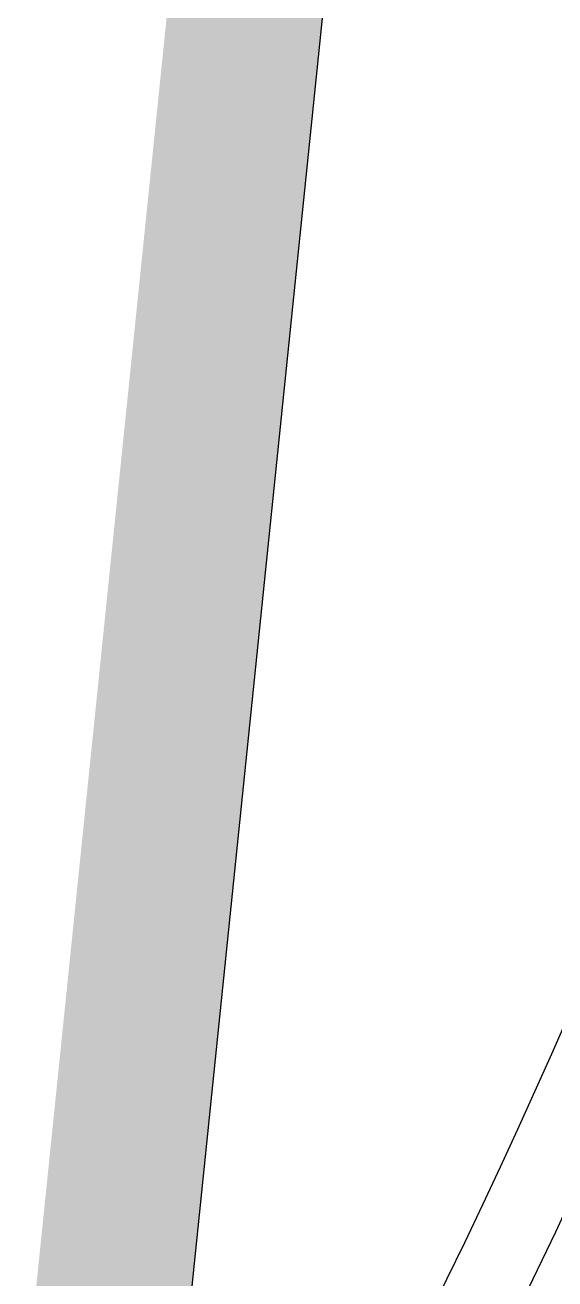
# Model space of a CAD drawing. Header units: feet. Extents: x 919634 to 928945, y 707022 to 708026.
# Drawn here: x 920105.89 to 920109.32, y 707438.87 to 707446.98 of the extents above; entities that cross this region are included whole.
import ezdxf

# ---------------------------------------------------------------- set-up
doc = ezdxf.new("R2010")
doc.units = ezdxf.units.FT
doc.header["$LTSCALE"] = 20
doc.header["$MEASUREMENT"] = 0
doc.linetypes.add('PHANTOM2', pattern=[1.25, 0.625, -0.125, 0.125, -0.125, 0.125, -0.125])
doc.layers.add('-u-site-propline', color=7, linetype='PHANTOM2', true_color=0xd10000)
doc.layers.add('L-002', color=15, linetype='Continuous')
doc.layers.add('LP-SHAR-BRDR-CONT', color=123, linetype='Continuous')

msp = doc.modelspace()

# ---------------------------------------------------------------- linework, layer by layer
at = {"layer": '-u-site-propline', "const_width": 1}
msp.add_lwpolyline([(920947.0001, 707545.9204), (920946.2014, 707600.8345), (920548.4734, 707598.2488), (920114.5755, 707595.4174), (920115.1048, 707522.8953), (920102.9669, 707404.7482), (920105.5431, 707051.8131), (920991.6971, 707057.3673), (920991.4729, 707093.1251), (921085.4392, 707093.7985), (921082.2021, 707546.7798)], close=True, dxfattribs=at)
at = {"layer": 'L-002'}
msp.add_lwpolyline([(920112.5714, 707451.8986), (920108.358, 707452.3315), (920106.4858, 707434.1081), (920106.5241, 707434.107, -0.10606), (920106.9651, 707435.796, 0.10019), (920112.5714, 707451.8986, -0.10019)], format="xyb", close=True, dxfattribs=at)
at = {"layer": 'LP-SHAR-BRDR-CONT'}
msp.add_lwpolyline([(920115.6252, 707451.6001), (920113.0815, 707451.9399, -0.100725), (920107.4042, 707435.5563, 0.139123), (920107.0351, 707433.5921), (920115.7606, 707433.0604)], format="xyb", close=True, dxfattribs=at)

doc.saveas('drawing.dxf')
